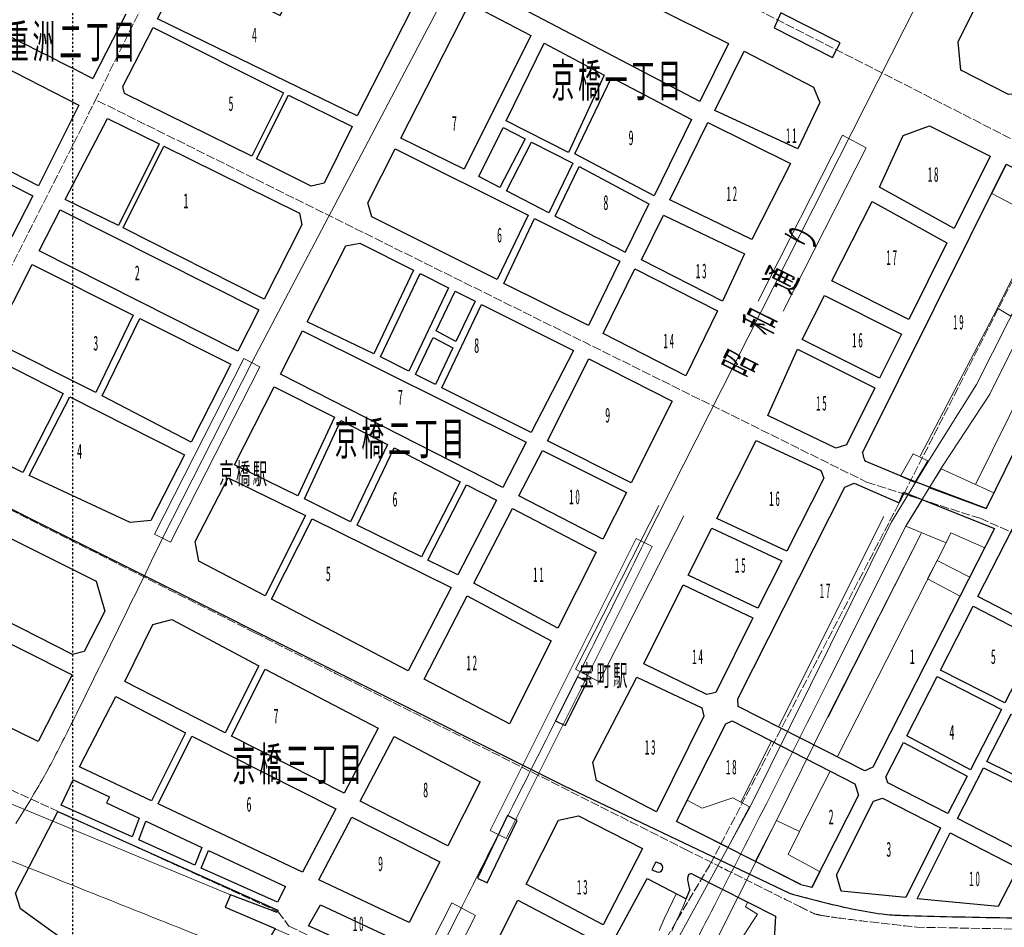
# Model space of a CAD drawing. Units: millimetres, scale not verified. Extents: x -73 to 77, y -72 to 79.
# Drawn here: x -25.62 to 22.56, y -15.81 to 28.63 of the extents above; entities that cross this region are included whole.
import ezdxf
from ezdxf.enums import TextEntityAlignment as Align

# ---------------------------------------------------------------- set-up
doc = ezdxf.new("R2010")
doc.units = ezdxf.units.MM
doc.header["$LTSCALE"] = 0.25
doc.linetypes.add('USER1', pattern=[0.70556, 0.35278, -0.35278])
doc.linetypes.add('USER3', pattern=[2.11668, 1.7639, -0.35278])
for name, color, linetype in [('0-0_01 グリッド', 7, 'USER1'), ('0-3_04 通称名・高速名', 7, 'Continuous'), ('0-4_05 町名', 7, 'Continuous'), ('0-6_07 街区符号', 7, 'Continuous'), ('0-8_09 鉄道地下', 7, 'Continuous'), ('1-8_25 分離帯等', 7, 'Continuous'), ('1-9_26 道路', 7, 'Continuous')]:
    doc.layers.add(name, color=color, linetype=linetype)
for name, color, linetype, lineweight in [('0-7_08 地下鉄', 7, 'Continuous', 18), ('0-C_13 町界', 30, 'USER3', 18), ('1-1_18 高速分離帯', 5, 'Continuous', 18), ('1-7_24 立体交差', 7, 'Continuous', 18), ('1-D_30 公園・緑地', 3, 'Continuous', 18)]:
    doc.layers.add(name, color=color, linetype=linetype, lineweight=lineweight)
doc.styles.add('ＭＳ ゴシック', font='')
doc.styles.get('ＭＳ ゴシック').set_extended_font_data('MS Gothic')

msp = doc.modelspace()

# ---------------------------------------------------------------- linework, layer by layer
at = {"layer": '0-0_01 グリッド'}
msp.add_line((-23.0149, -71.1492), (-23.0149, 78.6565), dxfattribs=at)
at = {"layer": '0-7_08 地下鉄', "color": 30}
msp.add_lwpolyline([(20.2857, 78.6565), (15.8749, 69.5238), (8.3487, 54.8246), (-14.2636, 11.8391), (-18.6293, 3.2401)], dxfattribs=at)
at = {"layer": '0-7_08 地下鉄'}
msp.add_lwpolyline([(4.9387, 3.0248), (29.7512, 52.0612), (37.5413, 67.4957), (43.1775, 78.6565)], dxfattribs=at)
at = {"layer": '0-7_08 地下鉄', "color": 30}
msp.add_lwpolyline([(-19.0224, 3.4396), (-18.2362, 3.0403), (-13.8706, 11.6393), (-14.6567, 12.0386)], close=True, dxfattribs=at)
at = {"layer": '0-7_08 地下鉄'}
msp.add_lwpolyline([(-2.5995, -11.0654), (-1.8106, -11.4602), (5.3332, 2.8274), (4.5443, 3.2222)], close=True, dxfattribs=at)
at = {"layer": '0-7_08 地下鉄', "color": 30}
for centre, radius, start, end in [((-960.8228, 459.8272), 1046.9959, 333.60682, 334.14517), ((-136.8292, 50.9718), 127.1436, 332.49818, 333.58405), ((-50.6655, 6.3382), 30.1066, 330.2168, 332.12035), ((-69.8964, 17.3798), 52.2819, 327.48458, 330.18309)]:
    msp.add_arc(centre, radius, start, end, dxfattribs=at)
at = {"layer": '0-7_08 地下鉄'}
for centre, radius, start, end in [((-3041.5217, 1511.7086), 3399.5659, 333.50434, 333.65423), ((-936.4431, 461.9796), 1047.272, 333.24814, 333.5227), ((-144.8949, 62.8094), 160.7703, 332.56556, 333.30055), ((2417.7903, -1228.2756), 2708.7816, 153.30223, 153.40376), ((-532.7142, 247.5253), 590.2293, 333.15529, 333.53046)]:
    msp.add_arc(centre, radius, start, end, dxfattribs=at)
at = {"layer": '0-8_09 鉄道地下'}
msp.add_lwpolyline([(-41.3016, 12.3146), (0.9879, -8.8739), (12.0564, -14.1439)], dxfattribs=at)
for centre, radius, start, end in [((24.1302, 28.0299), 43.8681, 254.0243, 258.11662), ((19.3798, 5.6847), 21.0236, 258.24537, 262.34571), ((17.7835, -5.7094), 9.5186, 262.73324, 265.78234), ((18.6515, 12.5439), 27.7904, 266.76547, 268.44283), ((25.3279, 236.6713), 252.0172, 268.31018, 268.86412), ((46.1251, 1240.7678), 1256.329, 268.82361, 269.06906)]:
    msp.add_arc(centre, radius, start, end, dxfattribs=at)
at = {"layer": '0-C_13 町界'}
for p, q in [((25.7638, 21.3404), (-13.6229, 41.3972)), ((-14.1061, -1.393), (-30.927, 7.0818)), ((74.9105, -16.8666), (18.2858, -15.8045))]:
    msp.add_line(p, q, dxfattribs=at)
for points in [[(-37.8655, -6.9119), (-21.9414, 24.6302), (-13.6229, 41.3972), (-4.9977, 57.9265), (5.7952, 78.6565)], [(-2.0969, -52.4385), (-1.5677, -51.6447), (2.2708, -40.0436), (5.2984, -27.9967), (5.4162, -22.5287), (5.1813, -17.7661), (8.1799, -12.7097), (17.6457, 5.3995), (25.8265, 21.4579), (33.5139, 37.127), (44.0973, 58.5288), (54.3383, 78.6565)], [(-21.814, 24.6619), (15.8233, 5.9876), (21.3726, 4.2158), (44.3323, -5.8536), (59.7375, -10.5572), (66.1661, -8.3668), (67.028, -7.7939), (68.4391, -6.9705)], [(-26.5689, -8.844), (-12.9745, -15.0438), (-12.4453, -15.7494), (-4.2576, -19.674), (-4.0813, -19.3213), (0.746, -21.7067), (1.1367, -22.0994), (6.6882, -22.7281)]]:
    msp.add_lwpolyline(points, dxfattribs=at)
for centre, radius, start, end in [((10888.7163, 21638.6474), 24231.4442, 243.25983, 243.31552), ((868.4849, 1700.1949), 1916.72, 243.28886, 243.47679), ((26.1754, 12.041), 30.097, 243.08969, 244.58509), ((13.8977, -13.129), 2.1133, 252.39939, 261.09157), ((16.9388, 3.8658), 19.3775, 259.98956, 262.38719), ((25.7409, 67.795), 83.9098, 262.21291, 263.32948), ((39.5576, 183.6883), 200.6237, 263.25493, 263.9136)]:
    msp.add_arc(centre, radius, start, end, dxfattribs=at)
at = {"layer": '1-1_18 高速分離帯'}
for p, q in [((26.9055, 17.5401), (21.1646, 5.9025)), ((22.2229, 14.4974), (18.436, 7.2509)), ((16.659, 4.3002), (11.5293, -5.9597)), ((18.4967, 3.4772), (13.9408, -5.527)), ((14.4052, -7.4418), (19.7162, 3.0066)), ((11.1544, -6.7094), (9.662, -9.6935)), ((12.5435, -11.1046), (14.0256, -8.1894)), ((-15.2999, -14.2259), (-26.7715, -9.4696)), ((10.1133, -9.9433), (5.6974, -17.9721)), ((-10.4113, -17.0544), (-15.5638, -14.8264))]:
    msp.add_line(p, q, dxfattribs=at)
for points in [[(25.1072, 18.4889), (21.2066, 10.766), (18.8129, 6.9719), (17.0318, 4.018), (10.1133, -9.9433)], [(25.7727, 18.1465), (21.846, 10.2861), (19.5371, 6.7624), (17.7656, 3.8558), (13.9987, -3.6666)], [(7.6707, -18.0204), (11.3735, -10.6478), (13.9105, -5.5187), (18.4967, 3.4772)], [(9.9982, -14.5983), (9.8976, -14.8088), (10.4854, -15.1616), (8.5451, -18.1602), (8.4865, -20.9236), (8.9564, -21.688), (8.8393, -22.5111), (8.1923, -22.5111), (8.1923, -25.745), (8.707, -25.7595), (8.4645, -27.6781), (7.8471, -29.9267)]]:
    msp.add_lwpolyline(points, dxfattribs=at)
for centre, radius, start, end in [((-1463.6274, 740.0773), 1654.2473, 332.83964, 333.2822), ((181.2304, 507.5789), 559.9083, 247.99531, 248.3235), ((8008.233, 20103.8489), 21661.4659, 248.23007, 248.26216), ((36.3057, -29.1648), 33.3569, 153.31338, 156.67938), ((206.8836, -105.2536), 219.553, 155.56209, 156.01243), ((-286.5599, 136.4589), 331.4311, 332.22109, 332.79611)]:
    msp.add_arc(centre, radius, start, end, dxfattribs=at)
at = {"layer": '1-7_24 立体交差'}
for points in [[(10.5095, 14.8454), (14.6464, 22.9772), (15.8088, 22.3605), (11.7339, 14.3496)], [(6.879, 4.3439), (2.7421, -3.7879), (1.5798, -3.1712), (5.6546, 4.8394)], [(-8.6123, -22.7505), (-4.4761, -14.6183), (-3.3137, -15.2353), (-7.3886, -23.2459)]]:
    msp.add_lwpolyline(points, dxfattribs=at)
at = {"layer": '1-8_25 分離帯等'}
for points in [[(11.6195, 28.9614), (11.2964, 28.2265), (14.1496, 26.7841), (14.532, 27.4896)], [(1.0802, -5.9308), (2.1454, -3.7845), (1.6714, -3.5495), (0.6062, -5.6951)], [(-1.7475, -10.3429), (-3.2172, -13.4005), (-2.7404, -13.6299), (-1.27, -10.5727)]]:
    msp.add_lwpolyline(points, close=True, dxfattribs=at)
at = {"layer": '1-9_26 道路'}
for p, q in [((-20.4208, 28.8994), (-22.0469, 25.7557)), ((0.5896, 19.0122), (1.7568, 21.4445)), ((15.6214, 7.4242), (22.6584, 21.5496)), ((5.512, -12.6012), (5.7167, -12.6842)), ((-1.9101, -26.3021), (5.0862, -13.4256)), ((-10.8957, -14.7013), (-7.1047, -16.4932))]:
    msp.add_line(p, q, dxfattribs=at)
for points in [[(-9.1029, 23.9174), (-18.8739, 28.6741), (-17.5978, 31.178), (-12.8677, 28.8329), (-10.8275, 33.0397), (-5.759, 30.4772)], [(-3.1587, 30.3091), (-1.9839, 32.474), (-1.2783, 32.5915), (9.0667, 27.4552), (7.659, 24.6247)], [(20.4321, 26.1529), (20.2964, 27.5475), (22.4399, 31.8753), (26.3412, 29.8578), (24.0481, 25.0946), (22.7693, 24.9626)], [(-22.7221, 24.4497), (-24.7037, 20.486), (-34.8682, 25.6985), (-32.7625, 29.5987)], [(-3.8628, 21.3091), (-6.9696, 22.8322), (-3.6093, 29.4244), (-0.6024, 27.8583)], [(-19.0937, 28.2438), (-12.7071, 25.0439), (-14.2671, 21.9406), (-20.4904, 25.0067), (-20.5668, 25.3537)], [(-1.8116, 23.6686), (0.0446, 27.4762), (2.9847, 25.918), (1.2387, 22.1214)], [(8.397, 24.1792), (9.8253, 27.0917), (13.2311, 25.3288), (13.5398, 24.5792), (12.4505, 22.2985)], [(1.5508, 22.0594), (3.3437, 25.7974), (7.247, 23.7427), (5.4245, 20.0068)], [(-24.9731, 20.0048), (-26.0025, 18.0014), (-36.0154, 23.1863), (-35.1617, 25.1552)], [(-14.0301, 21.8231), (-12.4694, 24.9275), (-9.3557, 23.3913), (-10.7152, 20.6263), (-11.3622, 20.4795)], [(-18.8029, 22.5541), (-20.7859, 18.5502), (-23.3877, 19.8187), (-21.3254, 23.7896)], [(-0.8911, 22.7919), (-2.1189, 20.4099), (-3.1573, 20.9453), (-1.9694, 23.3534)], [(6.1921, 19.8132), (8.0497, 23.6008), (12.0915, 21.5902), (10.207, 17.866)], [(16.4516, 20.4306), (17.612, 22.9503), (18.9073, 23.4244), (21.8694, 21.9437), (20.109, 18.4104)], [(-11.8059, 18.5854), (-13.6559, 14.9398), (-20.5496, 18.4303), (-18.5659, 22.437), (-11.9203, 19.1566)], [(-8.3925, 18.9802), (-8.5888, 19.6547), (-7.2397, 22.3027), (-0.7423, 19.0498), (-2.256, 15.9002)], [(-1.8054, 20.248), (-0.5803, 22.6251), (1.4454, 21.6112), (0.2761, 19.1745)], [(-13.924, 14.4209), (-14.9472, 12.4038), (-24.6686, 17.3062), (-23.6426, 19.3181)], [(14.1262, 15.8344), (16.0933, 19.7223), (19.7548, 17.6993), (17.8848, 13.9458)], [(-1.9253, 15.717), (-0.4267, 18.892), (3.7516, 16.798), (2.2109, 13.6558)], [(4.814, 16.8683), (5.8882, 19.0598), (9.8487, 17.1577), (8.7649, 14.8516)], [(-9.6623, 17.5498), (-8.9809, 17.6862), (-6.3447, 16.3584), (-8.2857, 12.2719), (-11.5537, 13.8387)], [(-25.0041, 16.6472), (-20.0645, 14.1536), (-21.9015, 10.3798), (-26.9162, 12.8961)], [(4.4867, 16.4225), (8.5258, 14.3792), (6.9824, 11.1894), (2.9344, 13.2561)], [(-6.0291, 16.2), (-4.6318, 15.4979), (-6.5728, 11.412), (-7.9701, 12.1134)], [(-5.243, 13.3888), (-4.3162, 15.3394), (-3.3364, 14.8474), (-4.2714, 12.8799)], [(13.7679, 15.1261), (17.5313, 13.2351), (16.4537, 11.0723), (12.673, 12.9626)], [(-4.9618, 10.6041), (-3.0215, 14.6886), (1.4881, 12.4234), (-0.5865, 8.4085)], [(-19.7476, 13.9989), (-15.2958, 11.7565), (-17.234, 7.9365), (-21.5873, 10.2196)], [(-12.8594, 11.2766), (-11.7818, 13.3908), (-0.8298, 7.9386), (-1.9722, 5.7282)], [(-5.3945, 13.0701), (-4.423, 12.5612), (-5.2774, 10.7622), (-6.2572, 11.2542)], [(-27.2428, 12.2415), (-23.4876, 10.3223), (-25.4658, 6.4634), (-29.2017, 8.3231)], [(10.9953, 9.2422), (12.4339, 12.4903), (16.2181, 10.5986), (14.8317, 7.8084), (14.3115, 7.6444)], [(0.2017, 8.013), (2.235, 12.0276), (6.3065, 9.943), (4.309, 5.9521)], [(-13.1695, 10.6499), (-10.2156, 9.1616), (-12.0016, 5.3189), (-15.1091, 6.8265)], [(-23.1734, 10.1621), (-17.5537, 7.3295), (-19.2005, 4.1014), (-20.2113, 4.0153), (-25.1495, 6.3063)], [(-9.9014, 9.0007), (-7.6173, 7.8294), (-9.4281, 4.0442), (-11.6853, 5.1618)], [(8.4865, 4.2048), (10.422, 8.0292), (13.5825, 6.5598), (13.7293, 6.1771), (11.9117, 2.609)], [(-7.3031, 7.6685), (-4.0675, 6.0093), (-5.9602, 2.3261), (-9.1118, 3.8871)], [(-1.188, 5.3237), (-0.0415, 7.5427), (4.0699, 5.4801), (2.9123, 3.1926)], [(-15.4253, 6.1957), (-11.6288, 4.3467), (-13.6139, 0.4255), (-16.8509, 2.1232), (-17.0356, 3.083)], [(-5.644, 2.1697), (-3.7533, 5.8484), (-2.296, 5.1012), (-4.1846, 1.4466)], [(9.54, -5.0016), (9.518, -4.6268), (14.7656, 5.7361), (15.2066, 5.9346), (17.417, 4.9758), (17.6347, 5.4905), (22.0782, 3.7121), (16.1202, -7.9648), (15.7357, -8.1474)], [(-30.6693, 5.5249), (-21.8753, 1.1297), (-21.4619, -0.3304), (-22.4678, -2.3038), (-23.0335, -2.4526), (-32.3257, 2.2831)], [(-1.5119, 4.6971), (2.594, 2.5632), (0.7109, -1.1582), (-3.4012, 1.0415)], [(-11.3126, 4.19), (-4.5085, 0.8196), (-6.61, -3.2477), (-13.3018, 0.2618)], [(7.0844, 1.4328), (8.2481, 3.7321), (11.6733, 2.1363), (10.5012, -0.1847)], [(21.2714, 0.3848), (22.9595, 3.6942), (26.1627, 2.1473), (24.4195, -1.2475)], [(-34.4651, -1.9134), (-32.7619, 1.428), (-23.0542, -3.4551), (-24.7161, -6.7142)], [(6.8453, 0.9608), (10.2628, -0.657), (8.4376, -4.3181), (7.9966, -4.4063), (4.9208, -2.9032)], [(-5.8293, -3.657), (-3.725, 0.4144), (0.3926, -1.7884), (-1.6593, -5.844)], [(24.1777, -1.7181), (22.5819, -4.8242), (19.431, -3.2222), (21.0309, -0.0865)], [(-19.1047, -0.9757), (-18.1828, -0.7472), (-13.9184, -2.9997), (-15.5618, -6.2863), (-20.4752, -3.7741)], [(-13.6063, -3.1637), (-8.0776, -6.0631), (-9.7464, -9.2364), (-15.2476, -6.4462)], [(5.5423, -10.1538), (2.6023, -8.6249), (2.4259, -7.7281), (4.5743, -3.564), (7.7541, -5.0674), (7.8643, -5.4646)], [(19.2704, -3.5364), (22.4207, -5.1384), (20.902, -8.095), (17.7883, -6.442)], [(-20.9079, -4.5134), (-17.5041, -6.2904), (-19.1688, -9.6198), (-22.7, -7.951)], [(22.8919, -5.3782), (26.2013, -7.0604), (25.0438, -9.3373), (21.7061, -7.6861)], [(-17.1892, -6.4496), (-10.1571, -10.017), (-11.7839, -13.1104), (-18.8498, -9.7707)], [(-8.9595, -9.6356), (-7.2962, -6.473), (-3.0891, -8.6793), (-4.6683, -11.8123)], [(16.8664, -8.7289), (16.7713, -8.4347), (17.6278, -6.7559), (20.7408, -8.4085), (19.801, -10.2372)], [(21.5449, -7.9999), (24.8839, -9.6512), (23.5934, -12.1878), (20.2716, -10.4797)], [(-23.0039, -8.5876), (-21.2311, -9.4255), (-21.3682, -9.719), (-19.7689, -10.4673), (-20.1176, -11.3865), (-23.5965, -9.8231)], [(14.5768, -14.0413), (14.3487, -13.2358), (16.1636, -9.6332), (16.606, -9.4875), (19.4441, -10.9469), (17.7394, -14.3561)], [(-25.576, -14.9032), (-25.8206, -14.1457), (-23.7501, -10.1407), (-12.991, -14.9763), (-13.0158, -15.0779), (-15.3048, -14.2163), (-15.5687, -14.8161), (-13.1261, -15.8717), (-16.3535, -21.5241), (-19.1902, -19.5245)], [(-9.3702, -10.4156), (-5.0652, -12.5998), (-6.5666, -15.5764), (-10.986, -13.4873)], [(-0.8422, -13.6957), (0.7502, -10.5651), (1.7203, -10.3591), (4.8485, -11.9542), (2.9358, -15.6908)], [(-19.4485, -10.6175), (-16.7062, -11.9005), (-17.0569, -12.7624), (-19.7951, -11.5312)], [(18.303, -14.412), (19.9147, -11.1887), (23.2337, -12.8954), (22.2532, -14.7944)], [(-16.3858, -12.05), (-12.6114, -13.8163), (-13.0055, -14.5835), (-16.7352, -12.9071)], [(-1.239, -14.4829), (2.5341, -16.4749), (1.0885, -19.1077), (-2.5985, -17.1787)]]:
    msp.add_lwpolyline(points, close=True, dxfattribs=at)
for points in [[(1.7568, 21.4445), (5.1703, 19.6186), (4.0086, 17.2494)], [(22.6584, 21.5496), (28.5096, 18.6236), (21.6669, 4.6912), (17.8986, 6.1123), (15.7571, 7.0201)], [(12.6014, -13.7147), (6.5145, -10.6244), (8.9296, -5.8409), (9.2376, -5.6986), (15.2417, -8.7861), (15.4202, -9.3449), (13.1498, -13.8511)], [(5.0862, -13.4256), (6.9955, -14.413), (7.1808, -13.9975)], [(7.3028, -13.2007), (11.3584, -15.2598), (10.484, -30.6385)], [(-7.6153, -17.5071), (-11.4945, -15.7394), (-10.8957, -14.7013)]]:
    msp.add_lwpolyline(points, dxfattribs=at)
for centre, radius, start, end in [((6663.2579, 13245.762), 14814.2454, 243.13091, 243.17446), ((3769.1089, 7323.5452), 8219.3637, 242.71011, 242.73692), ((17.3758, 7.744), 1.7834, 190.32806, 200.37153), ((16.1374, 7.2813), 0.4613, 200.04257, 214.47666), ((129.281, -77.5288), 139.7653, 152.3191, 152.49901), ((9.1518, -4.2787), 9.5215, 246.19543, 247.78112), ((5.6291, -12.877), 0.2298, 250.21085, 335.78767), ((5.6231, -12.8934), 0.2291, 340.14577, 65.90214), ((7.6112, -13.4385), 0.5487, 170.15575, 186.86515), ((7.3044, -13.3726), 0.2355, 145.43555, 173.19358), ((7.1831, -13.2948), 0.0916, 110.20851, 142.43484), ((7.2169, -13.4032), 0.2051, 89.20438, 108.61889), ((7.2262, -14.3501), 1.152, 86.18855, 90.31935), ((9.7617, -13.1392), 2.7199, 187.70856, 198.3945), ((16.1353, -0.6782), 13.5069, 254.83268, 257.23031)]:
    msp.add_arc(centre, radius, start, end, dxfattribs=at)
at = {"layer": '1-D_30 公園・緑地'}
for points in [[(22.8844, 14.1047), (25.1072, 18.4889), (27.7902, 17.1391), (28.5144, 18.6136), (22.6632, 21.5392), (21.9583, 20.1247), (24.3837, 18.8451), (22.2229, 14.4974)], [(18.0998, 7.3798), (17.4824, 6.2808), (18.1859, 5.9725), (18.8274, 7.027)], [(19.4668, 6.6301), (18.8908, 5.7117), (21.6717, 4.6812), (22.0541, 5.4602)], [(22.0823, 3.7021), (18.5352, 5.1219), (17.747, 3.8299), (19.7093, 3.0138), (19.9519, 3.4992), (21.6035, 2.763)], [(18.8053, 1.2499), (20.3956, 0.3962), (20.8745, 1.335), (19.2684, 2.1542)], [(9.272, -9.4675), (7.781, -9.9726), (7.0472, -9.5891), (6.5194, -10.6347), (9.0426, -11.8812), (10.0988, -9.9113)]]:
    msp.add_lwpolyline(points, close=True, dxfattribs=at)
for points in [[(11.4176, -10.5817), (10.3655, -12.5874), (12.6062, -13.725)], [(13.1547, -13.8611), (13.544, -13.0887), (11.9923, -12.2436), (12.5435, -11.1191), (11.4176, -10.5817)]]:
    msp.add_lwpolyline(points, dxfattribs=at)
msp.add_arc((15.9759, -1.317), 12.8574, 254.80624, 257.32464, dxfattribs=at)

# ---------------------------------------------------------------- texts
at = {"layer": '0-3_04 通称名・高速名', "insert": (10.1498, 10.9572), "char_height": 1.443, "attachment_point": 7, "rotation": 63.537, "style": 'ＭＳ ゴシック'}
msp.add_mtext('\\T1.17;\\W0.5;昭\u3000和\u3000通\u3000り', dxfattribs=at)
at = {"layer": '0-4_05 町名', "char_height": 1.636, "attachment_point": 7, "style": 'ＭＳ ゴシック'}
for s, insert in [('\\T1.17;\\W0.5;八重洲二丁目', (-27.5997, 26.5584)), ('\\T1.17;\\W0.5;京橋一丁目', (0.4022, 24.6619)), ('\\T1.17;\\W0.5;京橋二丁目', (-10.2032, 7.1338)), ('\\T1.17;\\W0.5;京橋三丁目', (-15.2083, -8.8074))]:
    msp.add_mtext(s, dxfattribs=dict(at, insert=insert))
at = {"layer": '0-6_07 街区符号', "style": 'ＭＳ ゴシック', "width": 0.5}
for s, p in [('4', (-14.2585, 27.295)), ('5', (-15.405, 23.9436)), ('7', (-4.4688, 22.9734)), ('9', (4.1743, 22.2679)), ('1', (-17.6099, 19.181)), ('8', (2.9395, 19.0928)), ('6', (-2.264, 17.5053)), ('2', (-19.9912, 15.6532)), ('3', (-22.0196, 12.2136)), ('8', (-3.3816, 12.1006)), ('7', (-7.1147, 9.5678)), ('9', (3.0277, 8.6858)), ('4', (-22.8134, 6.9219)), ('6', (-7.3796, 4.5748)), ('5', (-10.6425, 0.9247)), ('1', (17.9327, -3.1323)), ('5', (21.9015, -3.1323)), ('7', (-13.2001, -6.0427)), ('4', (19.873, -6.8365)), ('8', (-5.88, -9.6587)), ('6', (-14.5231, -10.3643)), ('2', (13.9639, -10.9817)), ('3', (16.7862, -12.5692)), ('9', (-8.0848, -13.2747))]:
    msp.add_text(s, height=0.7255, dxfattribs=at).set_placement(p, align=Align.BOTTOM_LEFT)
at = {"layer": '0-6_07 街区符号', "char_height": 0.7255, "attachment_point": 7, "style": 'ＭＳ ゴシック'}
for s, insert in [('\\T1.37;\\W0.45;11', (11.8762, 22.5962)), ('\\T1.37;\\W0.45;18', (18.8146, 20.6803)), ('\\T1.37;\\W0.45;12', (8.9657, 19.7443)), ('\\T1.37;\\W0.45;17', (16.7862, 16.6234)), ('\\T1.37;\\W0.45;13', (7.4664, 15.9519)), ('\\T1.37;\\W0.45;19', (20.0494, 13.4484)), ('\\T1.37;\\W0.45;14', (5.8789, 12.5419)), ('\\T1.37;\\W0.45;16', (15.1105, 12.5664)), ('\\T1.37;\\W0.45;15', (13.3466, 9.4796)), ('\\T1.37;\\W0.45;10', (1.2638, 4.8934)), ('\\T1.37;\\W0.45;16', (11.0535, 4.8052)), ('\\T1.37;\\W0.45;15', (9.3778, 1.542)), ('\\T1.37;\\W0.45;11', (-0.5001, 1.1011)), ('\\T1.37;\\W0.45;17', (13.5229, 0.3073)), ('\\T1.37;\\W0.45;14', (7.29, -2.9218)), ('\\T1.37;\\W0.45;12', (-3.7633, -3.2205)), ('\\T1.37;\\W0.45;13', (4.968, -7.3657)), ('\\T1.37;\\W0.45;18', (8.9368, -8.3358)), ('\\T1.37;\\W0.45;13', (1.6456, -14.2108)), ('\\T1.37;\\W0.45;10', (20.8431, -13.8039)), ('\\T1.37;\\W0.45;10', (-9.3196, -16.0088))]:
    msp.add_mtext(s, dxfattribs=dict(at, insert=insert))
at = {"layer": '0-7_08 地下鉄', "char_height": 1.028, "attachment_point": 7, "style": 'ＭＳ ゴシック'}
for s, insert in [('\\T1.17;\\W0.5;京橋駅', (-15.8553, 5.7702)), ('\\T1.17;\\W0.5;宝町駅', (1.7837, -4.1076))]:
    msp.add_mtext(s, dxfattribs=dict(at, insert=insert))

doc.saveas('drawing.dxf')
